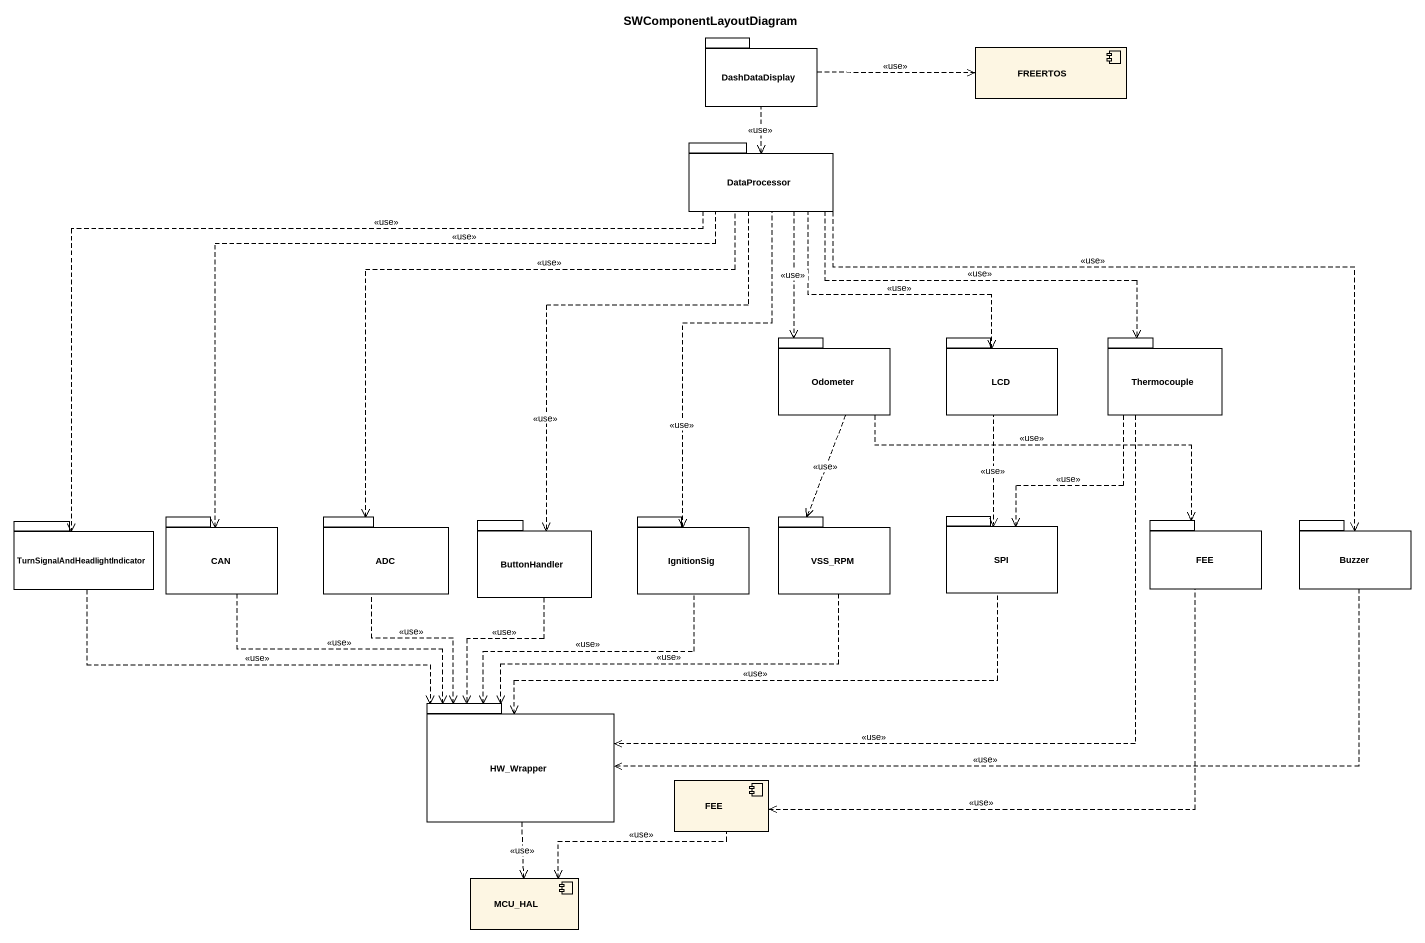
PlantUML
@startuml
title SWComponentLayoutDiagram
package DashDataDisplay {
}
component FREERTOS
package DataProcessor {
}
package Odometer {
}
package LCD {
}
package Thermocouple {
}
package "TurnSignalAndHeadlightIndicator" as TurnSignalAndHeadlightIndica {
}
package CAN {
}
package ADC {
}
package ButtonHandler {
}
package IgnitionSig {
}
package VSS_RPM {
}
package SPI {
}
package FEE {
}
package Buzzer {
}
package HW_Wrapper {
}
component "FEE" as FEE_2
component MCU_HAL
FREERTOS <.left. DashDataDisplay : <<use>>
DataProcessor <.up. DashDataDisplay : <<use>>
DataProcessor ..> Odometer : <<use>>
DataProcessor .right.> Thermocouple : <<use>>
DataProcessor .left.> TurnSignalAndHeadlightIndica : <<use>>
DataProcessor ..> ButtonHandler : <<use>>
Odometer ..> VSS_RPM : <<use>>
Odometer .right.> FEE : <<use>>
LCD <.up. DataProcessor : <<use>>
Thermocouple ..> SPI : <<use>>
Thermocouple .left.> HW_Wrapper : <<use>>
TurnSignalAndHeadlightIndica .right.> HW_Wrapper : <<use>>
CAN <.up. DataProcessor : <<use>>
ADC <.up. DataProcessor : <<use>>
ButtonHandler ..> HW_Wrapper : <<use>>
IgnitionSig <.up. DataProcessor : <<use>>
SPI <.up. LCD : <<use>>
Buzzer <.up. DataProcessor : <<use>>
Buzzer .left.> HW_Wrapper : <<use>>
HW_Wrapper <.up. CAN : <<use>>
HW_Wrapper <.up. ADC : <<use>>
HW_Wrapper <.up. IgnitionSig : <<use>>
HW_Wrapper <.up. VSS_RPM : <<use>>
HW_Wrapper <.right. SPI : <<use>>
FEE_2 <.right. FEE : <<use>>
MCU_HAL <.up. HW_Wrapper : <<use>>
MCU_HAL <.right. FEE_2 : <<use>>
@enduml
